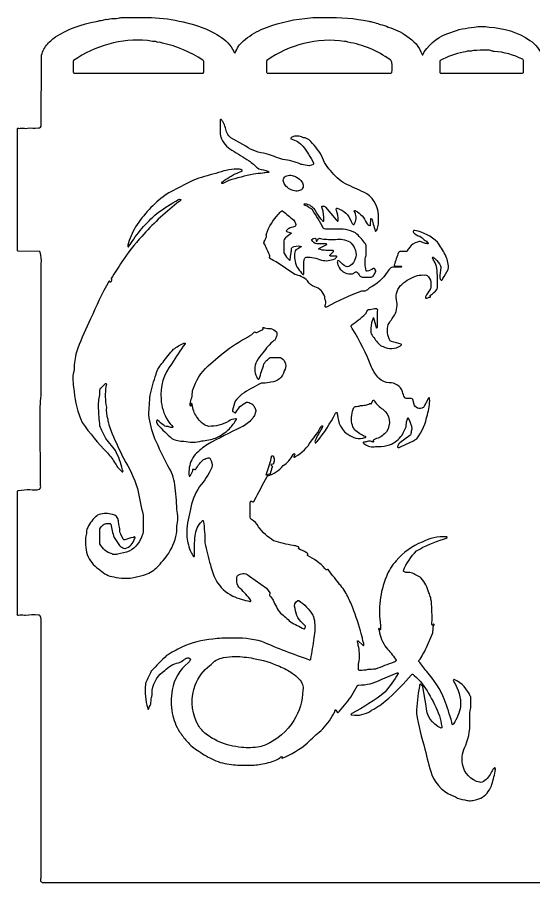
# Model space of a CAD drawing. Header units: metres. Extents: x 5 to 388, y 8 to 473.
# Drawn here: x 4.8 to 104.5, y 238.8 to 406 of the extents above; entities that cross this region are included whole.
import ezdxf

# ---------------------------------------------------------------- set-up
doc = ezdxf.new("R2010")
doc.units = ezdxf.units.M

msp = doc.modelspace()

# ---------------------------------------------------------------- linework, layer by layer
at = {"layer": 'LAYER 1', "color": 0}
msp.add_lwpolyline([(203.2155, 238.7662), (9.65725, 238.7663, -0.3151), (9.31618, 239.2431, 0.0564), (9.42248, 240.2007), (9.42435, 289.0846, 0.1419), (9.2182, 290.3291, 0.2524), (8.91359, 290.4992, 0.0422), (6.36468, 290.4213), (6.16165, 290.4211, 0.1318), (5.02428, 290.4186, -0.5749), (4.81885, 290.678), (4.81885, 290.678), (4.81945, 314.0785), (4.84425, 314.4602, -0.3002), (5.03868, 314.5893, -0.03), (7.22497, 314.7744, 0.0962), (9.1187, 314.8043, 0.3186), (9.27919, 315.5144), (9.24655, 328.5377, -0.0319), (9.38145, 332.9565), (9.42535, 358.3684, 0.1008), (9.22111, 360.638, 0.3441), (9.0277, 360.7642), (4.94825, 360.7985, -0.2917), (4.8272, 360.9925), (4.81925, 384.1322), (4.84755, 384.5102, -0.3824), (5.02523, 384.6074, 0.1417), (5.45017, 384.576, -0.1303), (6.14128, 384.5697), (6.31735, 384.5566, -0.0771), (8.25783, 384.5699), (8.90265, 384.6386, 0.4393), (9.41354, 385.1619), (9.44515, 398.3945, -0.1424), (10.47229, 400.637, -0.0704), (12.15294, 402.2292, -0.0962), (20.06695, 405.2271), (20.36935, 405.2906, -0.1344), (21.02921, 405.4059), (21.33175, 405.4802, -0.1328), (22.22456, 405.6309, -0.0798), (23.95537, 405.8179), (24.44915, 405.9028, -0.0686), (25.31793, 406), (27.62605, 405.9765, -0.091), (39.79555, 404.3185, -0.0711), (43.83619, 402.3816, -0.1428), (46.61216, 399.4115, 0.3267), (46.90913, 399.1509, -0.1447), (48.50764, 401.4784, -0.073), (51.90727, 403.658, -0.0736), (60.34357, 405.81, -0.0558), (64.38511, 405.9742, -0.0644), (72.6826, 405.2477, -0.1185), (73.46321, 405.0566, -0.0492), (74.72617, 404.7129), (74.89975, 404.6497, -0.1028), (76.45722, 404.1357, -0.0876), (80.01351, 402.3849, -0.1774), (82.98167, 398.8226, 0.5801), (83.1062, 398.7627), (83.38565, 399.3249, -0.1683), (88.5098, 403.1086, -0.0758), (93.06369, 404.0897, -0.117), (95.9398, 404.1091, -0.1396), (103.8303, 401.5645, -0.1507), (106.2552, 398.434, 0.6484)], format="xyb", dxfattribs=at)
for points in [[(15.60391, 395.4423, 0.2931), (15.72575, 395.2504), (16.10395, 395.224), (40.59041, 395.2319, 0.4368), (40.80095, 395.4425), (40.80143, 397.5067, 0.2976), (40.64317, 397.7156, 0.101), (32.85491, 401.015, 0.1394), (31.98245, 401.1871), (31.80334, 401.25, 0.1629), (31.27003, 401.3705, -0.0886), (29.93072, 401.5458, 0.1737), (15.67605, 397.6613), (15.60645, 397.5065), (15.60391, 395.4423)], [(52.94285, 395.4421, 0.2923), (53.06215, 395.2477), (53.44035, 395.2209), (76.96456, 395.2319, 0.2963), (77.15552, 395.3518, 0.032), (77.17054, 397.3199, 0.1682), (76.80229, 397.8112, 0.1194), (68.65204, 401.2082, 0.1463), (68.02908, 401.3716, 0.1936), (53.00365, 397.6649), (52.94285, 397.5067), (52.94285, 395.4421)], [(86.43768, 395.4425, 0.4604), (86.64015, 395.2325), (102.3689, 395.2313, 0.2935), (102.5609, 395.3518), (102.5793, 397.6992, 0.3017), (102.4205, 397.908, 0.0988), (96.93532, 399.4484, -0.1869), (96.3909, 399.5579, 0.1255), (95.56164, 399.6499, 0.0199), (92.91645, 399.5989), (92.46692, 399.46, 0.1329), (91.01497, 399.2629, 0.0899), (86.48865, 397.6609), (86.43805, 397.5071), (86.43768, 395.4425)]]:
    msp.add_lwpolyline(points, format="xyb", close=True, dxfattribs=at)
at = {"layer": 'Layer 1', "color": 0}
for points in [[(17.3297, 327.7373, 0.04), (22.19265, 321.8338, -0.0672), (23.74294, 319.7232, 0.0773), (25.07705, 318.1912), (25.13691, 318.1706, 0.346), (25.21615, 318.2494), (25.2211, 318.3344, 0.0256), (25.13928, 318.565, 0.0684), (23.7423, 322.3068), (21.93492, 324.5903, -0.0157), (20.85122, 326.7365), (20.75325, 327.0694, -0.0126), (20.51253, 330.4889, -0.0684), (20.72332, 333.0779), (20.74787, 333.9146, -0.1831), (20.95608, 334.3521, -0.0254), (21.84836, 335.2498, -0.3449), (21.95581, 335.2491, -0.177), (22.00554, 335.0928, -0.0724), (21.91166, 334.6699, 0.0803), (22.01459, 330.6988, 0.0983), (22.26263, 328.3732, 0.0846), (23.1562, 325.5293, 0.0199), (25.35761, 320.6919, -0.0639), (27.9916, 314.9283, 0.0132), (29.11039, 309.8033, -0.0198), (29.08046, 306.2027), (29.00187, 306.066, -0.1863), (26.42861, 302.8255, -0.0468), (24.17315, 302.2831, -0.1318), (23.24944, 302.2202), (23.11228, 302.2984, -0.2161), (20.77328, 304.2653, -0.0221), (20.72935, 306.3718), (20.7384, 307.008, -0.1384), (20.8467, 307.331, -0.0365), (21.60893, 308.0762, -0.1377), (21.93772, 308.1761, -0.0437), (22.63621, 308.1931, -0.2928), (22.8511, 308.0605, 0.0425), (23.49942, 305.484, 0.0155), (24.52153, 303.9225, 0.0926), (25.16555, 303.5085, -0.0112), (25.50575, 303.3308, 0.272), (25.63968, 303.3311, 0.2439), (27.4294, 305.2407), (27.53749, 305.4435, 0.3165), (27.51621, 305.5685, 0.3163), (27.39151, 305.5906, 0.0214), (27.15961, 305.5105, 0.0401), (25.57939, 305.0295, -0.1848), (25.38797, 305.0133, -0.1959), (25.2618, 305.152), (24.78874, 306.1278, -0.0482), (24.62941, 306.614, 0.0835), (24.4479, 307.7246, -0.0265), (24.36284, 308.7162, 0.3468), (23.2025, 309.925, 0.1563), (20.64301, 309.9039), (20.30884, 309.8074), (20.20635, 309.6941, 0.1177), (18.40736, 307.4027, 0.1334), (18.15889, 306.5746, -0.0919), (17.98857, 305.4526, 0.1107), (18.46765, 301.7446, 0.1324), (20.83594, 299.1606, 0.1564), (23.41954, 297.8684, 0.0583), (25.45015, 297.6251, 0.0188), (26.99769, 297.6665, 0.0125), (29.19201, 298.2345, 0.0506), (30.52473, 298.7598, 0.0728), (31.74112, 299.6789, 0.0245), (32.96953, 301.0477), (33.34806, 301.5047, 0.113), (35.42158, 305.6754, 0.0706), (35.61062, 307.64, 0.1275), (35.6005, 310.9102, 0.0317), (35.21358, 315.6914, 0.1134), (33.89842, 319.3283, -0.0166), (31.38587, 324.5681, -0.0645), (30.20378, 329.1985, -0.0132), (30.47658, 333.0133, -0.0201), (31.60205, 337.0559, -0.1305), (32.95748, 339.3611, -0.0337), (34.96209, 341.8779, -0.0547), (36.97897, 343.0277, -0.4629), (37.2451, 342.9728), (37.22443, 342.9134, 0.0374), (34.61586, 338.9944, 0.2002), (32.57163, 332.2119, 0.1301), (33.86267, 328.121, 0.0643), (34.85658, 326.8931, -0.3451), (34.85572, 326.7848, -0.1776), (34.69832, 326.7355, -0.0725), (34.27544, 326.8296, 0.059), (33.5651, 326.9613, -0.1459), (33.12456, 327.1672, -0.028), (31.88067, 328.1456, 0.3462), (31.77237, 328.1449, 0.1661), (31.71918, 327.9837, 0.2004), (31.94182, 327.2751, 0.0242), (34.66538, 324.6172, 0.143), (36.9695, 324.1219, 0.1219), (40.41975, 324.1463, 0.0319), (43.10714, 324.6893, 0.0747), (45.80098, 326.5171, 0.0382), (47.13229, 328.2681, 0.2912), (47.12798, 328.3796, 0.1653), (46.96757, 328.4339, 0.1286), (45.63303, 327.9766, -0.1375), (41.74697, 326.9622, -0.1156), (40.73282, 327.4548), (40.3474, 327.7152, -0.1007), (40.15405, 327.9524, -0.1013), (38.87441, 329.9026, -0.0219), (38.59084, 331.2134), (38.53615, 331.3743, 0.4759), (38.44679, 331.3749), (38.41729, 331.3082), (38.35055, 330.9619), (38.32083, 330.8954, -0.4749), (38.23191, 330.8961, -0.162), (38.17894, 331.0565, -0.0647), (38.40416, 332.1916, 0.0772), (38.61366, 333.4894), (38.64446, 333.8894), (38.72262, 334.0266, -0.1248), (41.63802, 338.6473), (44.07865, 340.7279, -0.0549), (48.82663, 343.9463, 0.0795), (50.44582, 345.058, -0.3197), (50.66501, 345.2098), (50.75545, 345.1809, 0.1905), (51.04763, 345.1021, -0.01), (52.06953, 345.6182), (52.28183, 345.7278, 0.3236), (52.29798, 345.8309, -0.0536), (52.2504, 345.9362, -0.3244), (52.2715, 346.0549, -0.3243), (52.39079, 346.0717, -0.0195), (52.62333, 345.9911, 0.0551), (53.75396, 345.8583, -0.1671), (54.84519, 345.2274, -0.2304), (54.90161, 344.5429, 0.0182), (54.70352, 343.8834, -0.1399), (54.52179, 343.6345), (54.37688, 343.5641, 0.0701), (52.24803, 341.1712, 0.0955), (51.05581, 339.5641, 0.2474), (51.0584, 336.4945, 0.0603), (51.27781, 336.1246, 0.5279), (51.49248, 336.13, 0.015), (52.43923, 339.042, -0.0792), (53.13514, 339.8537), (53.46716, 340.167, -0.1407), (53.79057, 340.2745, -0.0116), (55.49072, 340.2753, -0.1407), (55.81413, 340.1672, -0.4151), (56.37288, 337.6921, -0.3371), (53.80263, 335.5254, -0.082), (52.28765, 335.3185), (51.88694, 335.2892, 0.0388), (48.18196, 333.1795, 0.0198), (46.9146, 331.8631, 0.054), (46.38105, 330.1048, 0.4173), (46.53349, 329.7514, -0.0191), (46.82266, 329.5994), (46.88855, 329.5822, 0.1925), (47.02183, 329.6653, -0.0058), (47.77566, 330.7865, -0.0615), (49.08544, 331.6266, -0.2451), (49.5699, 331.5442, -0.0386), (50.2895, 331.1975, -0.0919), (50.4624, 330.94, -0.0349), (50.82779, 330.229, -0.1969), (50.75781, 329.5243, -0.0149), (50.59762, 329.0417, -0.0462), (50.14265, 328.4197, -0.1311), (48.07237, 326.8296, 0.0082), (41.51637, 323.4809, 0.0378), (39.16251, 321.5289, 0.1516), (37.97891, 318.6212, 0.0463), (37.98321, 317.3928, 0.4892), (38.12446, 317.331, 0.1346), (38.34559, 317.6219), (38.73575, 318.3635, 0.1923), (38.6858, 318.5906, -0.4793), (38.74027, 318.7211, -0.145), (38.99176, 318.6626, 0.5128), (39.34768, 318.7887, -0.0914), (40.7789, 320.5589, -0.0419), (41.67462, 320.8777, -0.4212), (42.03141, 320.7193, -0.2213), (42.3518, 318.9847, -0.0792), (39.97943, 315.3286, 0.1098), (38.18906, 310.6596, 0.064), (37.52825, 305.948, 0.0773), (38.20542, 302.9652, 0.0317), (38.7125, 301.9941), (38.85913, 301.8281, 0.3442), (38.96614, 301.8281, 0.1626), (39.01997, 301.9892, -0.0236), (39.13732, 305.8346, -0.1623), (40.43461, 308.6001, -0.1106), (40.58102, 308.765, -0.482), (40.72378, 308.7035, -0.0514), (40.99336, 304.4608, 0.0106), (42.10246, 300.187, 0.0755), (43.20877, 297.202, 0.1529), (46.42282, 294.1723, 0.0606), (49.77058, 293.1459, 0.2912), (49.90249, 293.175, 0.291), (49.93185, 293.3067, 0.056), (47.85834, 295.6078, -0.2481), (47.21799, 296.9047, -0.0061), (47.2238, 297.7494, -0.2202), (47.43826, 298.18), (47.58424, 298.2495, -0.3383), (49.64613, 298.0413), (52.91293, 295.7097), (53.58838, 294.8094, -0.1716), (53.59807, 294.7618, -0.0448), (53.55738, 294.5857), (53.52379, 294.4823, 0.1748), (53.58731, 294.2218, -0.0678), (54.20871, 293.3453, 0.052), (55.61194, 290.8723, -0.0374), (57.57026, 289.1709, 0.0081), (60.17087, 287.8282, 0.3975), (60.32052, 287.8975, -0.0124), (60.47468, 288.2203, 0.2448), (60.47856, 288.3499, 0.0304), (60.22857, 288.6182, -0.2183), (58.46749, 291.7907, -0.3855), (58.97392, 293.311, -0.1686), (59.16878, 293.2901, -0.1183), (61.85702, 290.4617), (61.86395, 290.453, -0.108), (62.00981, 290.1616, -0.0293), (62.17785, 289.4426, -0.0884), (62.09366, 286.1086, -0.0094), (61.4139, 281.964), (61.35899, 281.8033, -0.2816), (61.24703, 281.7982, -0.0154), (52.0353, 285.358, 0.0874), (46.02792, 286.0257, 0.0596), (42.57745, 285.8158, 0.1023), (36.59097, 284.2659, 0.03), (33.65145, 282.6838, 0.017), (30.68049, 279.6261, -0.0273), (29.60175, 277.4746, 0.1004), (29.56816, 277.0775, 0.097), (29.99126, 272.4954, 0.0301), (30.02872, 272.3623, 0.2797), (30.07385, 272.3121, 0.2796), (30.13918, 272.3289, 0.0129), (30.578, 273.2686, 0.0444), (30.63247, 273.8605, -0.0931), (30.78858, 274.7812, 0.0234), (30.8732, 275.9885, -0.2118), (33.32287, 279.7832, -0.1849), (35.96009, 281.2366, 0.0773), (36.53001, 281.5319), (36.8042, 281.7247, -0.044), (37.44561, 282.1326, -0.0288), (37.58095, 282.187, -0.4174), (38.23979, 281.9674, -0.1275), (38.19853, 281.8318, -0.0678), (37.83572, 281.2803, 0.187), (34.72416, 276.0134, 0.0983), (34.73751, 271.5056, 0.0936), (36.12459, 267.9403, 0.0159), (37.53385, 266.12, 0.0798), (39.88706, 264.1669, 0.0619), (42.76629, 262.5244, 0.1026), (46.18338, 261.6354, 0.0573), (49.25769, 261.4795, 0.0684), (51.84538, 261.6911, 0.0727), (54.73797, 262.459, 0.1531), (55.67654, 263.114, -0.4123), (55.93879, 263.123, -0.3105), (55.95344, 263.0392), (55.88281, 262.8838, 0.4595), (55.94009, 262.831, 0.075), (60.884, 265.7871, -0.0409), (63.46868, 268.1543, 0.0826), (65.85569, 271.3641, 0.1239), (66.16489, 271.9958, -0.0279), (66.20386, 272.1302, -0.2786), (66.24873, 272.179, -0.2785), (66.31281, 272.1621), (66.34985, 272.0955, 0.0765), (66.56495, 271.7493), (66.63558, 271.6828, 0.3303), (66.76175, 271.6832, 0.0327), (67.02853, 271.934, 0.031), (69.49564, 275.0458), (70.53542, 276.8941, -0.1981), (70.71133, 276.9723, 0.132), (75.09607, 278.0594), (78.20698, 279.322, -0.3149), (78.33136, 279.3001, -0.3148), (78.3534, 279.1758, -0.0392), (75.82406, 275.6084, -0.0488), (69.42459, 271.4864, 0.109), (69.2588, 271.3398, 0.3465), (69.2588, 271.2323, 0.1642), (69.41985, 271.1785, 0.1843), (73.12031, 272.0047), (73.12292, 272.007, -0.0494), (73.34844, 272.1503), (73.65666, 272.3244, 0.0561), (76.5598, 274.4421, 0.0321), (80.89221, 278.8991), (81.06145, 279.0522, -0.3306), (81.18806, 279.0522, -0.0301), (81.45613, 278.8022, -0.1095), (84.21134, 275.3315, -0.0461), (86.34234, 271.003, -0.0083), (86.81841, 268.9723, -0.0991), (86.8014, 268.7307, -0.4418), (86.6552, 268.6646, -0.3041), (83.79168, 272.974), (83.11235, 276.6019, 0.1374), (82.94893, 276.8553, 0.0522), (82.69636, 277.1152, 0.4804), (82.55274, 277.0532, -0.0197), (82.46274, 276.6867, 0.0387), (81.88353, 271.4972, 0.0262), (83.54342, 264.5439, 0.0196), (84.8616, 259.6176, 0.2097), (89.4145, 255.3429, 0.1323), (91.21972, 254.7805, 0.037), (92.11587, 254.6102, 0.119), (93.02624, 254.7454, -0.0371), (93.58951, 254.8281, 0.2052), (95.98062, 256.7436, 0.1421), (96.46099, 257.7693, 0.0341), (97.1625, 260.6662, 0.0704), (97.13666, 260.9031, 0.4862), (96.99433, 260.9655, 0.0843), (96.39274, 260.2074, -0.1372), (94.85795, 258.3001, -0.0308), (94.58148, 258.1664, -0.2042), (94.14159, 258.1636, -0.3135), (90.81901, 261.7002, -0.1769), (91.44645, 265.3692, 0.1089), (92.2132, 270.4152, -0.0756), (92.41301, 272.5836, 0.0287), (92.38395, 274.6768), (92.30535, 274.8137, 0.1883), (89.31222, 278.0013, 0.3014), (89.10732, 278.0162, 0.3013), (89.014, 277.8333, 0.106), (89.10616, 277.6046, -0.1536), (90.43101, 272.8438, -0.0908), (89.08657, 269.4809), (88.9395, 269.3151, -0.4841), (88.79739, 269.3767, -0.0359), (88.73926, 269.7748, 0.0176), (87.31385, 274.1288, 0.0875), (83.9198, 279.5623, -0.0115), (82.39233, 281.5486, -0.2953), (82.38845, 281.6804, 0.0441), (83.81623, 284.1955), (85.05452, 287.0489, 0.0447), (85.10814, 287.6404, -0.1064), (85.29417, 288.5984, 0.2188), (85.25886, 288.7405, 0.3696), (85.21386, 288.7439, 0.1138), (85.12838, 288.6449), (85.08725, 288.5745, -0.2884), (85.0159, 288.5058, -0.2883), (84.92318, 288.5404, -0.0798), (84.89476, 288.9607, 0.0262), (84.78451, 293.131, -0.0583), (84.65403, 293.8612, 0.0381), (84.30371, 294.8034, 0.1169), (82.83589, 297.6413, 0.0394), (80.85561, 298.6757, 0.0358), (79.85244, 298.748, -0.2137), (79.3768, 298.989, -0.2457), (79.37271, 299.1194, -0.0908), (81.90097, 302.9058, -0.0584), (87.14741, 305.189, 0.0469), (87.82373, 305.4668, 0.4711), (87.82308, 305.5568, 0.1599), (87.66202, 305.6108, 0.1429), (83.00556, 304.6004, 0.1281), (78.00157, 300.9914, 0.1005), (76.1016, 297.9388, 0.1419), (74.98281, 288.5025, -0.0198), (74.97807, 287.7784), (74.95869, 287.6792, -0.2881), (74.86531, 287.6442, -0.288), (74.79333, 287.7132, 0.0776), (74.66823, 287.8801, 0.4142), (74.6228, 287.8794, 0.2141), (74.5877, 287.7371, 0.0219), (74.66715, 287.5052, 0.1148), (76.06607, 284.1968, -0.0347), (77.88013, 281.9586, -0.3727), (77.91286, 281.5727, -0.0824), (77.55134, 281.3998, -0.0064), (73.95962, 280.0567, -0.0281), (72.53766, 279.9708, -0.0861), (70.92686, 279.7918, -0.2947), (70.71391, 279.9253, -0.0918), (70.68183, 280.348, -0.0848), (70.83772, 281.6711, 0.0913), (70.67257, 284.6148, 0.1242), (70.53025, 285.2594), (70.49537, 285.3688, -0.3254), (70.51459, 285.4921, -0.3255), (70.63791, 285.5118), (71.58638, 284.6021, 0.3442), (71.69361, 284.6029, 0.1761), (71.74356, 284.7594, 0.0735), (71.64969, 285.1821, -0.1009), (71.56808, 285.5128, 0.0238), (71.10028, 287.434, 0.0291), (69.32629, 292.5444, 0.0317), (68.14642, 294.9664, 0.0511), (67.2742, 296.2027), (67.12521, 296.3571, -0.0059), (64.97052, 299.1257), (64.82324, 299.2913, 0.2405), (64.70848, 299.2887), (64.59759, 299.2465, -0.2377), (64.48197, 299.2435, -0.0296), (64.21389, 299.4937, 0.0973), (60.86053, 302.0213, -0.277), (60.86355, 302.122), (60.90618, 302.2301, 0.2401), (60.90876, 302.3453, 0.1344), (60.61722, 302.5667, 0.0072), (59.1522, 303.3104, -0.3257), (59.13584, 303.4133, 0.5055), (59.11969, 303.6562, 0.1099), (58.1092, 303.9208, -0.0411), (54.31917, 304.8673, -0.1093), (51.41475, 307.5616, 0.1281), (50.0225, 308.9685, -0.2265), (49.80675, 309.3989, -0.0074), (49.80632, 312.2648, -0.1716), (49.86984, 312.4347, -0.223), (50.01949, 312.4823, -0.0549), (50.18873, 312.4183, 0.0592), (50.34462, 312.3695, 0.1878), (50.39651, 312.3791, 0.1363), (50.6185, 312.6698, -0.0067), (53.03911, 317.2744), (53.16787, 317.4279, 0.1628), (56.15906, 319.389, 0.1373), (58.09111, 321.5187, -0.1074), (58.23839, 321.6839), (58.29717, 321.7052, -0.4183), (58.38093, 321.5429), (58.22224, 321.1333, 0.3248), (58.24185, 321.0103, 0.3249), (58.365, 320.9908), (58.54242, 321.1346, 0.1326), (61.55493, 324.1131, 0.052), (63.47385, 326.9019, -0.1094), (63.62026, 327.0684), (63.67926, 327.0897, -0.4163), (63.76194, 326.9254, -0.0565), (63.60562, 326.5652, 0.0319), (62.39876, 324.3646, 0.0836), (62.29843, 323.9473, 0.1774), (62.34816, 323.7906, 0.3446), (62.45604, 323.7899, 0.029), (62.72346, 324.0395, 0.0469), (66.2732, 329.4853, -0.1086), (66.41983, 329.6513, -0.4823), (66.56194, 329.5895, -0.0364), (66.61986, 329.1914, 0.0756), (67.20509, 327.0124, 0.012), (68.01555, 325.8848, 0.087), (68.66882, 325.4614, 0.2585), (71.94467, 324.792, 0.1563), (72.10551, 324.8461, 0.4721), (72.10616, 324.9358), (72.03898, 324.9731, -0.0908), (69.95061, 326.3122, -0.0742), (69.41576, 327.5001, -0.1402), (69.83326, 330.6336, -0.3027), (70.06538, 330.8009, 0.0796), (71.06424, 330.9675, -0.027), (72.05578, 331.0528, 0.075), (72.87528, 331.3786, -0.1907), (73.10222, 331.3289, 0.3961), (73.23981, 331.3926), (73.50637, 331.9537, -0.4321), (73.65214, 332.0198, -0.1086), (73.79877, 331.8538, 0.1176), (75.41474, 330.2697, -0.4061), (76.096, 325.9356, -0.1602), (74.20357, 324.6049, -0.0146), (73.63083, 324.3265, 0.3996), (73.56666, 324.1893), (73.60973, 324.0851, -0.3255), (73.58885, 323.9664, -0.3254), (73.46955, 323.9499, -0.0199), (73.23723, 324.0294, 0.217), (72.40868, 324.0278, -0.0545), (71.7877, 323.9131, 0.1597), (71.62729, 323.8577, 0.3438), (71.62729, 323.7509, 0.1347), (71.91819, 323.5298, 0.2164), (74.01926, 323.0604, 0.0788), (76.16189, 323.2861, 0.108), (76.69351, 323.4004, 0.1472), (79.11153, 325.2898, 0.0164), (79.88624, 326.8827), (79.9939, 327.851, 0.0403), (80.1836, 328.514), (80.2187, 328.5751, -0.4732), (80.3087, 328.5758, -0.1166), (80.98975, 326.4213, 0.0101), (80.80522, 325.6007, -0.0738), (80.76689, 325.3564, -0.1298), (80.61531, 325.2246), (78.67379, 323.7888, 0.0936), (78.27416, 323.1748, 0.3006), (78.25982, 322.9686, 0.3006), (78.44383, 322.8746, 0.1061), (78.67293, 322.9674, 0.046), (81.96945, 324.5834, 0.1113), (84.01195, 329.217, 0.0917), (84.45206, 332.2892, 0.1637), (84.39823, 332.4504, 0.3442), (84.29079, 332.4507, 0.1362), (84.0703, 332.1598), (83.4054, 330.8997), (83.23272, 330.6422, -0.0545), (82.94031, 330.5055, -0.27), (81.8198, 330.6454, -0.2264), (81.50565, 330.9777), (81.47055, 331.1581), (81.20055, 332.1759, 0.2338), (81.08836, 332.287, 0.0893), (80.66613, 332.318), (80.06776, 332.3378, -0.0824), (79.73767, 332.439), (79.62851, 332.5458, -0.0937), (79.23426, 333.6586, 0.339), (76.62805, 335.3581, -0.1821), (74.68761, 336.2174, -0.0849), (73.234, 338.4238, 0.0455), (69.50017, 345.8805, 0.0131), (69.25341, 346.3542, -0.3873), (69.32447, 346.5045, 0.0404), (72.05857, 348.7059, 0.038), (72.41729, 349.3663, -0.3053), (72.64919, 349.5329, 0.0756), (73.80114, 349.7334, -0.0391), (74.09807, 349.7489, -0.3001), (74.31102, 349.6165, -0.0907), (74.34073, 349.1934), (74.33233, 346.1296, -0.1589), (74.27893, 345.9685, -0.4821), (74.19022, 345.9685), (74.15513, 346.0295, 0.0117), (73.66786, 347.8922), (73.63298, 347.9533, 0.4787), (73.54405, 347.9533), (73.50917, 347.8922, -0.0198), (73.41831, 347.527, 0.1058), (73.06626, 345.3611, 0.1136), (73.17069, 344.8198, 0.0225), (74.55906, 342.9788, 0.1414), (75.47072, 342.3835, 0.2739), (78.82903, 342.5527), (78.9944, 342.6994, 0.4347), (78.92851, 342.8438, 0.0448), (77.08001, 343.3466, -0.1442), (76.82959, 343.527, -0.204), (76.46807, 346.6644, -0.0138), (77.66847, 348.4796, 0.178), (78.06272, 351.4344, -0.2771), (79.08462, 354.384, -0.1172), (82.10897, 356.0964, -0.0969), (83.48055, 356.2067, -0.266), (84.12822, 355.9929), (84.19777, 355.8473), (84.63078, 355.204, -0.0903), (84.67169, 354.5991, -0.0065), (84.66609, 353.7546, -0.1273), (84.54379, 353.4465, 0.0184), (83.65754, 352.0265, 0.2997), (83.64357, 351.8208, 0.2996), (83.82699, 351.7268), (83.93487, 351.7617, -0.0449), (84.53281, 351.9412, 0.4352), (84.5918, 352.0767, 0.0537), (84.54422, 352.182, -0.3365), (84.64197, 352.3342, 0.0719), (85.85077, 353.4315, 0.1412), (85.95843, 353.7544, 0.0322), (85.86003, 357.5098, 0.0941), (85.3241, 358.9098, -0.0316), (84.97249, 359.4892), (84.95483, 359.5517, -0.4803), (85.21816, 359.604, -0.0581), (85.53899, 359.3357, -0.0799), (86.56885, 358.0031, -0.1085), (86.59943, 357.6099, 0.0567), (86.42007, 355.7011, 0.2137), (86.66101, 355.2276, 0.3429), (86.78503, 355.2274, 0.1362), (87.00702, 355.5181, 0.0261), (87.99899, 357.3115), (88.09653, 357.6444, 0.1043), (87.44003, 360.166, 0.0413), (85.96359, 362.5657, 0.1416), (81.61955, 364.8196, 0.107), (81.37581, 364.8009, 0.4865), (81.31423, 364.4549, 0.1546), (82.57212, 363.6959, -0.0502), (83.40971, 363.026, -0.0793), (84.16375, 362.4205, -0.3457), (84.16289, 362.3127, -0.1763), (84.00614, 362.2625, -0.0748), (83.27621, 362.4634), (82.78916, 362.6174, 0.2418), (82.09756, 362.5646, 0.1944), (80.5449, 361.5367, 0.0151), (80.08627, 360.8296, -0.1985), (79.91101, 360.7516), (78.6781, 360.7305, 0.3068), (78.44577, 360.5628, 0.0087), (77.60086, 358.168, 0.3682), (77.71562, 357.9734, 0.0903), (78.14281, 357.9432, -0.0068), (78.83399, 357.9318, -0.1589), (78.99526, 357.8786, -0.4839), (78.99526, 357.7899, -0.1587), (78.83399, 357.737), (77.26862, 357.7075, 0.1677), (76.93725, 357.6075, 0.0696), (76.27019, 356.7678, -0.1283), (72.85913, 353.72, -0.0668), (71.93304, 353.0693, -0.1363), (71.70567, 353.1048, 0.1549), (71.31723, 353.0833, 0.0394), (64.55173, 350.0312, -0.3009), (64.3453, 350.0167, -0.3008), (64.25136, 350.201), (64.28624, 350.3104, 0.0422), (64.41393, 350.7436, 0.0866), (64.28172, 351.434, -0.0372), (64.19904, 351.997, 0.2328), (62.28465, 353.9583, -0.1953), (60.86269, 355.1208, 0.1257), (58.4199, 356.3382), (54.80988, 358.7571, -0.0162), (53.70638, 359.3475), (53.54037, 359.4948, -0.176), (53.53025, 359.542, -0.0457), (53.57116, 359.7172, 0.1778), (53.54209, 360.0977, -0.0121), (52.45301, 362.3911, -0.1311), (52.51136, 362.6785, -0.0281), (52.94609, 363.5809, 0.1361), (52.91078, 363.8085, -0.1769), (52.94071, 364.1887, -0.1131), (55.22179, 367.9116, -0.0668), (55.86882, 368.6258, -0.3319), (55.99564, 368.6258), (56.07531, 368.5601, -0.011), (58.17875, 366.8632, -0.1155), (58.51378, 366.1507, -0.2175), (58.53984, 365.7487, -0.1398), (58.24571, 365.5293, 0.0789), (57.28432, 365.2031, 0.1071), (56.76885, 364.7884, 0.4345), (56.83602, 364.6426, 0.0622), (57.61763, 364.3737, -0.48), (57.67878, 364.2307, -0.1076), (57.51298, 364.0837, 0.086), (56.37438, 363.0986, 0.1832), (56.2734, 362.5545, 0.0151), (56.2678, 360.6446, 0.1116), (56.38902, 360.3358, 0.0882), (57.37604, 359.1025, 0.3428), (57.48327, 359.1031, 0.1622), (57.53775, 359.264, -0.0756), (57.70311, 360.4773, 0.0361), (57.77266, 361.3575, -0.3084), (57.94061, 361.5894, -0.13), (59.45537, 361.8093), (59.61664, 361.7548, -0.4697), (59.61729, 361.6648, 0.0107), (58.63436, 361.0533, 0.228), (58.41969, 360.6224, 0.1475), (58.80812, 357.8028, 0.0106), (59.70298, 356.5637, 0.0528), (59.96007, 356.3027, 0.3462), (60.0673, 356.3034, 0.1618), (60.12135, 356.4646, -0.0061), (60.15666, 358.8852, -0.0666), (60.35992, 359.4862, -0.3023), (60.5916, 359.6535, -0.1225), (63.52832, 359.0784, 0.1613), (66.13582, 359.3622, 0.061), (66.50746, 359.7082, 0.4864), (66.44502, 359.8503, 0.0814), (66.01998, 359.8776, -0.0074), (65.32903, 359.8899, -0.1621), (65.16818, 359.944, -0.3432), (65.16754, 360.051), (65.86086, 360.785, 0.3484), (65.86065, 360.8924, 0.1624), (65.69959, 360.9465, -0.0879), (63.07508, 361.2003), (63.01371, 361.2352, -0.4735), (63.01307, 361.3248), (64.56982, 362.0959, 0.4731), (64.56917, 362.1854, 0.1587), (64.40768, 362.2395, -0.0059), (62.63303, 362.2737, -0.2954), (61.71793, 362.9349, -0.305), (61.72202, 363.0654, -0.2237), (62.25924, 363.3102, -0.3384), (62.46099, 363.1793), (62.53334, 362.829, 0.484), (62.67136, 362.7629, 0.1114), (62.8139, 362.9242), (62.99993, 363.2364, -0.2118), (63.17068, 363.3096, -0.0743), (63.59378, 363.2164, 0.0451), (66.26781, 363.1098, -0.1695), (69.00752, 362.6199, -0.1641), (69.92757, 361.3868, -0.0238), (70.12803, 360.9409, -0.3084), (69.15221, 358.0722, -0.0347), (68.74375, 357.8498, -0.2336), (68.31398, 357.8584, -0.1019), (67.05114, 358.8723, 0.171), (66.80783, 358.989, 0.1815), (66.66378, 358.9442, 0.1841), (66.605, 358.7782, 0.0773), (66.80783, 358.0498, 0.3385), (69.27322, 356.4513, 0.1512), (69.79881, 356.5598, -0.0197), (70.08863, 356.784, -0.4169), (70.48998, 356.7131, 0.0058), (70.91007, 356.1244, 0.2306), (71.44664, 355.8004, 0.0174), (73.13861, 355.8077, 0.2916), (73.64784, 356.16, 0.0097), (74.04661, 356.9063, 0.2677), (74.04704, 357.0391, 0.0124), (73.84335, 357.423, 0.3363), (73.5826, 357.4555, -0.0399), (72.36519, 356.9435, -0.3896), (72.21468, 357.0152, -0.1493), (72.16365, 360.0131, 0.019), (72.17808, 361.9143, 0.1415), (72.07106, 362.2382), (71.9619, 362.3439, 0.0748), (70.09617, 364.3543, 0.1552), (66.26781, 365.0474), (64.34115, 365.0582, -0.2197), (63.91094, 365.2746, 0.0142), (61.83851, 368.8004, 0.063), (60.38145, 369.6819, -0.11), (60.2163, 369.8286, -0.3441), (60.21652, 369.9349, -0.1638), (60.37607, 369.9885, -0.2327), (62.2728, 368.8041, 0.0337), (63.3621, 367.0957, 0.0171), (63.83601, 366.6384, 0.3464), (63.94302, 366.6391, 0.1621), (63.99707, 366.8001, 0.1087), (63.68594, 369.1105), (63.60584, 369.3432, -0.3652), (63.71952, 369.5385, -0.2823), (64.3194, 369.3368), (66.36837, 366.8893, 0.0246), (66.6345, 366.6382, 0.3448), (66.74216, 366.6388, 0.1632), (66.79599, 366.7999, 0.0785), (66.48464, 368.6798), (66.40476, 368.9124, -0.5435), (66.60156, 369.1096, -0.2524), (69.28291, 366.5568, 0.0466), (69.5807, 366.0543), (69.65067, 365.9935, 0.3406), (69.77513, 365.9935, 0.1388), (69.99669, 366.2846, 0.2515), (69.89958, 368.5315), (69.88257, 368.5948, -0.464), (70.14978, 368.6514, -0.1689), (72.23664, 366.2795, 0.1343), (72.8742, 365.7724, 0.2917), (72.98595, 365.7771, 0.162), (73.04021, 365.9386), (73.05916, 366.9554, -0.1606), (73.11277, 367.1166, -0.4683), (73.20299, 367.1173, -0.0907), (73.53867, 366.0743, -0.0172), (73.94067, 364.7621, 0.4838), (74.08235, 364.7012, 0.1367), (74.30283, 364.9927, 0.1361), (74.55756, 367.0929, 0.2681), (72.29607, 371.9372, 0.0123), (68.60035, 373.6242, -0.1094), (65.62143, 376.0282, -0.1056), (63.54017, 379.3297, 0.0588), (61.18523, 382.3579, 0.1122), (60.08151, 382.7608, 0.1224), (58.35531, 383.079, 0.0561), (57.69191, 382.7291, 0.5285), (57.69708, 382.5145, -0.1501), (59.95641, 381.1295, -0.0561), (62.01248, 377.8651, -0.3179), (61.97997, 377.6039, -0.2426), (60.39523, 377.4767, 0.0369), (59.83196, 377.5598, -0.0826), (59.50015, 377.6586, 0.0663), (56.09016, 378.5543, -0.0071), (52.89441, 379.6654, -0.1236), (48.95646, 381.1099), (46.03912, 382.7151, -0.1645), (44.99957, 384.6898, 0.0477), (44.56871, 385.7664, 0.1098), (44.15401, 386.2806, 0.3449), (44.04657, 386.2799, 0.1624), (43.99274, 386.1187, 0.0116), (43.99834, 383.4728), (44.0274, 383.0715), (44.10578, 382.9348, 0.1873), (46.25336, 380.3451, -0.0057), (49.57723, 378.2858, -0.0294), (51.21278, 376.9069), (51.46901, 376.7323, -0.0365), (53.21631, 376.2575), (53.37285, 376.1811, -0.4711), (53.3722, 376.0917, -0.1592), (53.21115, 376.0381, 0.0809), (52.21293, 375.8721, 0.0191), (50.44366, 375.7046, 0.026), (45.63475, 374.4844), (44.52651, 373.9321, -0.464), (44.26016, 373.9885), (44.28083, 374.0482, -0.0803), (45.03531, 374.6528, -0.0728), (48.04997, 376.2298), (48.20587, 376.3073, 0.3503), (48.20522, 376.4151, 0.2125), (47.73066, 376.6554, 0.1018), (43.67945, 376.0084, 0.008), (39.3212, 374.7684, 0.0167), (33.36766, 371.6788, 0.0854), (27.65441, 365.5496, 0.0625), (26.13965, 361.9725, 0.1404), (26.13922, 361.7475, 0.4916), (26.28176, 361.6865, 0.108), (26.42861, 361.8521, -0.0782), (31.77495, 368.1034, -0.0389), (35.94114, 370.7988, -0.2298), (36.36295, 370.7971, -0.3447), (36.36359, 370.6894, -0.0798), (35.60912, 370.0831, 0.0095), (32.03204, 366.9857, 0.02), (28.8673, 363.6909, 0.0478), (24.98834, 358.7414, 0.0222), (22.96177, 355.5325, 0.2075), (22.96801, 355.4152, -0.2149), (23.01022, 355.1835, 0.0146), (22.85476, 354.8622, -0.2753), (22.76177, 354.8276, -0.2749), (22.68724, 354.8928), (22.64568, 354.9632, 0.2759), (22.56981, 355.0283, 0.2761), (22.47644, 354.9923, 0.0227), (18.96913, 347.7503, 0.0197), (16.47919, 342.0588, 0.0584), (15.77747, 338.8848, -0.0864), (15.58541, 337.1386, 0.0686), (15.77575, 333.7187, 0.0833), (17.3297, 327.7373)], [(59.91946, 372.9915, -0.1908), (59.33984, 372.5265, -0.1284), (58.34199, 372.4797, -0.077), (57.47388, 372.7897, -0.1226), (56.45676, 373.6916, -0.1417), (56.18674, 374.4856, -0.1283), (56.29394, 374.9413, -0.1908), (56.87355, 375.4063, -0.1284), (57.8714, 375.4531, -0.077), (58.73952, 375.143, -0.1226), (59.75663, 374.2412, -0.1417), (60.02665, 373.4471, -0.1283), (59.91946, 372.9915)], [(53.85796, 320.7942, -0.0427), (53.9189, 321.1943, -0.3865), (54.17642, 321.2955, -0.2679), (54.31164, 321.0892, -0.0063), (54.40961, 320.6904, -0.176), (54.40939, 320.2634, 0.0066), (54.31142, 319.8642, -0.3458), (54.17233, 319.6532), (53.82157, 319.5815, 0.3855), (53.7826, 319.5174, 0.2179), (53.85301, 319.4185, -0.0304), (54.03431, 319.2988, -0.3), (54.04615, 319.0704, 0.0339), (53.64135, 317.8204, -0.2282), (53.52896, 317.7085, 0.0665), (52.98614, 317.5412), (52.92585, 317.5224, -0.4851), (52.87094, 317.5774, 0.032), (53.85796, 320.7942)], [(59.95307, 276.0072, -0.1368), (58.20768, 270.1179, -0.1527), (52.78633, 265.4302, -0.0284), (51.61414, 265.0041, -0.0649), (48.12365, 264.915, -0.0759), (43.78719, 266.004, -0.0703), (41.27348, 267.4972, -0.0853), (39.7615, 269.2025, -0.0356), (39.42425, 269.861, -0.2053), (39.17062, 276.9512, -0.1416), (42.0068, 280.7272), (42.2578, 280.9062, -0.1199), (43.18666, 281.7509, -0.0764), (44.64476, 282.28, -0.0533), (46.88129, 282.4875, -0.0452), (50.404, 282.1261, -0.055), (55.47362, 280.5856, -0.0469), (57.89927, 279.2727, -0.0624), (59.23693, 278.1191, -0.0947), (59.87818, 277.0715, -0.1419), (59.95307, 276.0072)]]:
    msp.add_lwpolyline(points, format="xyb", close=True, dxfattribs=at)

doc.saveas('drawing.dxf')
